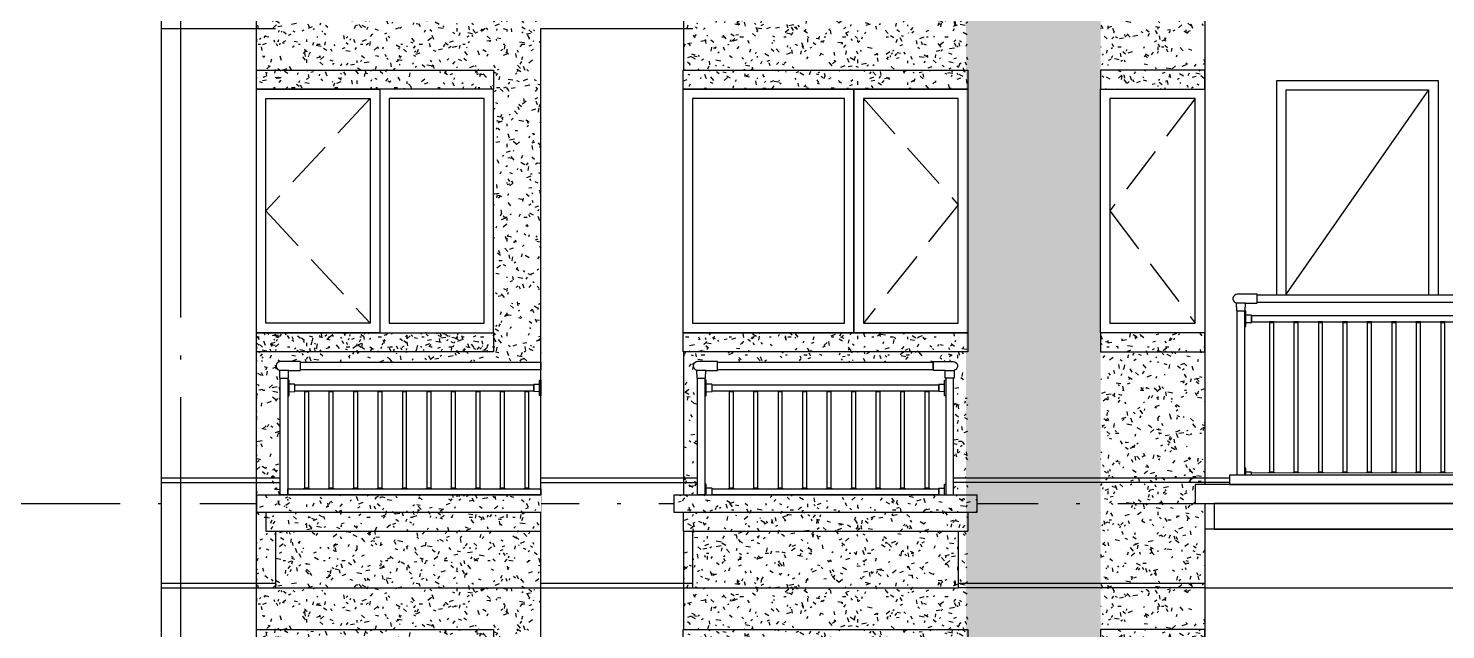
# Model space of a CAD drawing. Extents: x -12446 to 284554, y -295110 to 165007.
# Drawn here: x 801 to 8274, y -229519 to -226349 of the extents above; entities that cross this region are included whole.
import ezdxf

# ---------------------------------------------------------------- set-up
doc = ezdxf.new("R2010")
doc.units = 0
doc.header["$LTSCALE"] = 1000
doc.linetypes.add('AX-14-E$0$AX-85-M02$0$DASH', pattern=[0.35, 0.25, -0.1])
doc.linetypes.add('AX-14-E$0$DOTE', pattern=[2.42, 2, -0.2, 0.02, -0.2])
doc.layers.get('0').update_dxf_attribs({"linetype": 'CONTINUOUS'})
for name, color, linetype in [('A-Anno-Note', 241, 'CONTINUOUS'), ('AX-14-comp-tc$0$AX-T-LMCZ-Z$0$AX-13-E01-E03$0$A-Detl-Patt', 8, 'CONTINUOUS'), ('AX-14-comp-tc$0$灰褐色真石漆', 15, 'CONTINUOUS'), ('AX-14-E$0$A-Detl-Fine', 152, 'CONTINUOUS'), ('AX-14-E$0$A-Detl-Patt', 8, 'CONTINUOUS'), ('AX-14-E$0$A-Detl-Thin', 131, 'CONTINUOUS'), ('AX-14-E$0$A-elev-FIXT', 9, 'CONTINUOUS'), ('AX-14-E$0$A-elev-HRAL', 61, 'CONTINUOUS'), ('AX-14-E$0$栏杆型材', 82, 'CONTINUOUS'), ('AX-14-E$0$阳台栏杆扶手', 82, 'CONTINUOUS')]:
    doc.layers.add(name, color=color, linetype=linetype)
doc.layers.add('AX-14-E$0$A-Grid', color=222, linetype='AX-14-E$0$DOTE', plot=False)

# ---------------------------------------------------------------- blocks, each defined once
blk = doc.blocks.new('AX-14-E$0$4080转角立图')
at = {"layer": 'AX-14-E$0$A-elev-FIXT', "linetype": 'Continuous'}
blk.add_line((25.6, 42), (-24.3, 42), dxfattribs=at)
blk.add_lwpolyline([(-25.3, 43, -0.327139), (-24.2, 41.5), (-23.5, 0), (23.5, 0), (24.2, 40.5, -0.409111), (25.7, 42), (85.3, 42, 0.414214), (86.8, 43.5), (86.8, 86.5, 0.414214), (85.3, 88), (-18.8, 88, 0.865157)], format="xyb", close=True, dxfattribs=at)
blk = doc.blocks.new('AX-14-E$0$32固定座立面')
at = {"layer": 'AX-14-E$0$栏杆型材', "color": 6, "linetype": 'Continuous'}
blk.add_line((-7, -22.5), (-7, 22.5), dxfattribs=at)
blk.add_lwpolyline([(-7, -22.5, 0.41166), (-10, -19.5), (-36, -19.3, -0.41166), (-37, -18.3), (-37, 18.3, -0.41166), (-36, 19.3), (-10, 19.5, 0.41166), (-7, 22.5), (-7, 39, -0.41166), (-5, 41), (0, 41.1), (0, -41.1), (-5, -41, -0.41166), (-7, -39)], format="xyb", close=True, dxfattribs=at)
blk = doc.blocks.new('*U339')
at = {"layer": 'AX-14-E$0$A-elev-HRAL', "ltscale": 10}
for points in [[(-12.5, 398, 0.414214), (-13, 397.5), (-13, 395.5, 0.414214), (-12.5, 395), (12.5, 395, 0.414214), (13, 395.5), (13, 397.5, 0.414214), (12.5, 398)], [(-12.5, -398, -0.414214), (-13, -397.5), (-13, -395.5, -0.414214), (-12.5, -395), (12.5, -395, -0.414214), (13, -395.5), (13, -397.5, -0.414214), (12.5, -398)]]:
    blk.add_lwpolyline(points, format="xyb", close=True, dxfattribs=at)
blk.add_lwpolyline([(9.5, -395), (-9.5, -395), (-9.5, 395), (9.5, 395)], close=True, dxfattribs=at)
blk = doc.blocks.new('AX-14-E$0$BEIKAICHANGYANGTAI2')
at = {"layer": 'AX-14-E$0$A-Detl-Fine', "elevation": 0}
blk.add_lwpolyline([(67418.8, 136189.5), (67418.8, 137269.5), (68168.8, 137269.5), (68168.8, 136189.5)], dxfattribs=at)
at = {"layer": 'AX-14-E$0$A-Detl-Patt', "elevation": 0}
blk.add_lwpolyline([(68168.8, 137269.5), (67418.8, 136194.5), (67422.3, 136189.5)], dxfattribs=at)
at = {"layer": 'AX-14-E$0$A-Detl-Thin', "elevation": 0}
for points in [[(67368.8, 136189.5), (67368.8, 137319.5), (68218.8, 137319.5), (68218.8, 136189.5)], [(68388.9, 135189.5), (66938.9, 135189.5), (66938.9, 135089.5), (68388.9, 135089.5)], [(68388.9, 135239.5), (67118.8, 135239.5), (67118.8, 135189.5), (68388.9, 135189.5)], [(68388.9, 135089.5), (67038.9, 135089.5), (67038.9, 134954.5), (68388.9, 134954.5)], [(68388.9, 134954.5), (66988.9, 134954.5), (66988.9, 134644.5), (68388.9, 134644.5)]]:
    blk.add_lwpolyline(points, dxfattribs=at)
at = {"layer": 'AX-14-E$0$栏杆型材', "color": 6, "linetype": 'Continuous'}
blk.add_line((67205.9, 135239.5, 0), (67205.9, 135258, 0), dxfattribs=at)
at = {"layer": 'AX-14-E$0$栏杆型材', "elevation": 0}
for points in [[(67158.9, 135239.5), (67158.9, 136104.5), (67198.9, 136104.5), (67198.9, 135239.5)], [(68388.9, 136079.5), (67235.9, 136079.5), (67235.9, 136047.5), (68388.9, 136047.5)], [(67198.9, 135189.5), (67158.9, 135189.5)], [(67235.9, 135240.6), (67235.9, 135252.6), (68388.9, 135251.7)], [(67761.4, 135189.5), (67721.4, 135189.5)]]:
    blk.add_lwpolyline(points, dxfattribs=at)
at = {"layer": 'AX-14-E$0$栏杆型材', "color": 6, "linetype": 'Continuous', "elevation": 0}
blk.add_lwpolyline([(67235.9, 135239.5), (67235.9, 135253.7, 0.41166), (67235, 135254.7), (67208.9, 135255, -0.41166), (67205.9, 135258), (67205.9, 135274.5, 0.41166), (67204, 135276.5), (67198.9, 135276.6), (67198.9, 135239.5)], format="xyb", dxfattribs=at)
at = {"layer": 'AX-14-E$0$阳台栏杆扶手', "elevation": 0}
blk.add_lwpolyline([(68388.9, 136149.5), (67265.7, 136149.5), (67265.7, 136189.5), (68388.9, 136189.5)], dxfattribs=at)
at = {"color": 0, "linetype": 'ByBlock', "lineweight": -2}
for p in [(67341.2, 135649.5, 0), (67470.2, 135649.5, 0), (67599.2, 135649.5, 0), (67728.2, 135649.5, 0), (67857.2, 135649.5, 0), (67986.2, 135649.5, 0), (68115.2, 135649.5, 0), (68244.2, 135649.5, 0), (68373.2, 135649.5, 0)]:
    blk.add_blockref('*U339', p, dxfattribs=at)
at = {"layer": 'AX-14-E$0$A-elev-HRAL'}
blk.add_blockref('AX-14-E$0$4080转角立图', (67178.9, 136104.5, 0), dxfattribs=at)
at = {"layer": 'AX-14-E$0$A-elev-HRAL', "extrusion": (0, 0, -1), "zscale": -1}
blk.add_blockref('AX-14-E$0$32固定座立面', (-67198.9, 136063.5, 0), dxfattribs=at)
blk = doc.blocks.new('AX-14-E$0$A$C4D5E14F1')
at = {"layer": 'AX-14-E$0$A-Detl-Fine'}
for points in [[(100, 2900), (650, 2900), (650, 1715), (100, 1715)], [(1250, 2900), (750, 2900), (750, 1715), (1250, 1715)], [(3150, 2900), (2350, 2900), (2350, 1715), (3150, 1715)], [(3750, 2900), (3250, 2900), (3250, 1715), (3750, 1715)], [(5000, 2900), (4550, 2900), (4550, 1715), (5000, 1715)]]:
    blk.add_lwpolyline(points, close=True, dxfattribs=at)
at = {"layer": 'AX-14-E$0$A-Detl-Patt', "linetype": 'AX-14-E$0$AX-85-M02$0$DASH'}
for points in [[(650, 2900), (100, 2307.5), (650, 1715)], [(3250, 2900), (3750, 2340), (3250, 1715)], [(5000, 2900), (4550, 2307.5), (5000, 1715)]]:
    blk.add_lwpolyline(points, dxfattribs=at)
at = {"layer": 'AX-14-E$0$A-Detl-Thin'}
blk.add_line((-450, 765), (-450, 3715), dxfattribs=at)
for points in [[(1550, 320), (1550, 3270)], [(4500, 3050), (4500, 2950), (5050, 2950), (5050, 3050), (4500, 3050)], [(4500, 1665), (4500, 1565), (5050, 1565), (5050, 1665), (4500, 1665)], [(1550, 320), (1550, 810)], [(150, 620), (1550, 620)], [(2350, 620), (3800, 620)], [(3750, 620), (3750, 320)], [(150, 320), (1550, 320)], [(2350, 320), (3750, 320)]]:
    blk.add_lwpolyline(points, dxfattribs=at)
for points in [[(50, 3050), (1300, 3050), (1300, 2950), (50, 2950)], [(2300, 3050), (3800, 3050), (3800, 2950), (2300, 2950)], [(50, 2950), (700, 2950), (700, 1665), (50, 1665)], [(1300, 2950), (700, 2950), (700, 1665), (1300, 1665)], [(2300, 2950), (3800, 2950), (3800, 1665), (2300, 1665)], [(3200, 2950), (3200, 1665)], [(4500, 2950), (5050, 2950), (5050, 1665), (4500, 1665)], [(50, 1665), (1300, 1665), (1300, 1565), (50, 1565)], [(2300, 1665), (3800, 1665), (3800, 1565), (2300, 1565)]]:
    blk.add_lwpolyline(points, close=True, dxfattribs=at)
at = {"layer": 'AX-14-E$0$A-elev-HRAL', "ltscale": 10}
for points in [[(302, 1358, 0.414214), (301.5, 1357.5), (301.5, 1355.5, 0.414214), (302, 1355), (327, 1355, 0.414214), (327.5, 1355.5), (327.5, 1357.5, 0.414214), (327, 1358)], [(431, 1358, 0.414214), (430.5, 1357.5), (430.5, 1355.5, 0.414214), (431, 1355), (456, 1355, 0.414214), (456.5, 1355.5), (456.5, 1357.5, 0.414214), (456, 1358)], [(560, 1358, 0.414214), (559.5, 1357.5), (559.5, 1355.5, 0.414214), (560, 1355), (585, 1355, 0.414214), (585.5, 1355.5), (585.5, 1357.5, 0.414214), (585, 1358)], [(689, 1358, 0.414214), (688.5, 1357.5), (688.5, 1355.5, 0.414214), (689, 1355), (714, 1355, 0.414214), (714.5, 1355.5), (714.5, 1357.5, 0.414214), (714, 1358)], [(818, 1358, 0.414214), (817.5, 1357.5), (817.5, 1355.5, 0.414214), (818, 1355), (843, 1355, 0.414214), (843.5, 1355.5), (843.5, 1357.5, 0.414214), (843, 1358)], [(947, 1358, 0.414214), (946.5, 1357.5), (946.5, 1355.5, 0.414214), (947, 1355), (972, 1355, 0.414214), (972.5, 1355.5), (972.5, 1357.5, 0.414214), (972, 1358)], [(1076, 1358, 0.414214), (1075.5, 1357.5), (1075.5, 1355.5, 0.414214), (1076, 1355), (1101, 1355, 0.414214), (1101.5, 1355.5), (1101.5, 1357.5, 0.414214), (1101, 1358)], [(1205, 1358, 0.414214), (1204.5, 1357.5), (1204.5, 1355.5, 0.414214), (1205, 1355), (1230, 1355, 0.414214), (1230.5, 1355.5), (1230.5, 1357.5, 0.414214), (1230, 1358)], [(1334, 1358, 0.414214), (1333.5, 1357.5), (1333.5, 1355.5, 0.414214), (1334, 1355), (1359, 1355, 0.414214), (1359.5, 1355.5), (1359.5, 1357.5, 0.414214), (1359, 1358)], [(1463, 1358, 0.414214), (1462.5, 1357.5), (1462.5, 1355.5, 0.414214), (1463, 1355), (1488, 1355, 0.414214), (1488.5, 1355.5), (1488.5, 1357.5, 0.414214), (1488, 1358)], [(2541, 1358, 0.414214), (2540.5, 1357.5), (2540.5, 1355.5, 0.414214), (2541, 1355), (2566, 1355, 0.414214), (2566.5, 1355.5), (2566.5, 1357.5, 0.414214), (2566, 1358)], [(2670, 1358, 0.414214), (2669.5, 1357.5), (2669.5, 1355.5, 0.414214), (2670, 1355), (2695, 1355, 0.414214), (2695.5, 1355.5), (2695.5, 1357.5, 0.414214), (2695, 1358)], [(2799, 1358, 0.414214), (2798.5, 1357.5), (2798.5, 1355.5, 0.414214), (2799, 1355), (2824, 1355, 0.414214), (2824.5, 1355.5), (2824.5, 1357.5, 0.414214), (2824, 1358)], [(2928, 1358, 0.414214), (2927.5, 1357.5), (2927.5, 1355.5, 0.414214), (2928, 1355), (2953, 1355, 0.414214), (2953.5, 1355.5), (2953.5, 1357.5, 0.414214), (2953, 1358)], [(3057, 1358, 0.414214), (3056.5, 1357.5), (3056.5, 1355.5, 0.414214), (3057, 1355), (3082, 1355, 0.414214), (3082.5, 1355.5), (3082.5, 1357.5, 0.414214), (3082, 1358)], [(3186, 1358, 0.414214), (3185.5, 1357.5), (3185.5, 1355.5, 0.414214), (3186, 1355), (3211, 1355, 0.414214), (3211.5, 1355.5), (3211.5, 1357.5, 0.414214), (3211, 1358)], [(3315, 1358, 0.414214), (3314.5, 1357.5), (3314.5, 1355.5, 0.414214), (3315, 1355), (3340, 1355, 0.414214), (3340.5, 1355.5), (3340.5, 1357.5, 0.414214), (3340, 1358)], [(3444, 1358, 0.414214), (3443.5, 1357.5), (3443.5, 1355.5, 0.414214), (3444, 1355), (3469, 1355, 0.414214), (3469.5, 1355.5), (3469.5, 1357.5, 0.414214), (3469, 1358)], [(3573, 1358, 0.414214), (3572.5, 1357.5), (3572.5, 1355.5, 0.414214), (3573, 1355), (3598, 1355, 0.414214), (3598.5, 1355.5), (3598.5, 1357.5, 0.414214), (3598, 1358)]]:
    blk.add_lwpolyline(points, format="xyb", close=True, dxfattribs=at)
at = {"layer": 'AX-14-E$0$栏杆型材'}
for points in [[(252, 1390), (1513, 1390), (1513, 1358), (252, 1358)], [(2452, 1390), (3648, 1390), (3648, 1358), (2452, 1358)]]:
    blk.add_lwpolyline(points, close=True, dxfattribs=at)
at = {"layer": 'AX-14-E$0$阳台栏杆扶手'}
for points in [[(1550, 1470), (281.8, 1470), (281.8, 1510), (1550, 1510)], [(3618.3, 1470), (2481.8, 1470), (2481.8, 1510), (3618.3, 1510)]]:
    blk.add_lwpolyline(points, close=True, dxfattribs=at)
blk.add_blockref('AX-14-E$0$BEIKAICHANGYANGTAI2', (-61938.8, -134324.5, 0))
at = {"layer": 'AX-14-E$0$A-elev-HRAL'}
for name, p in [('AX-14-E$0$4080转角立图', (195, 1425)), ('AX-14-E$0$4080转角立图', (2395, 1425)), ('AX-14-E$0$32固定座立面', (1550, 1374)), ('AX-14-E$0$32固定座立面', (3685, 1374)), ('AX-14-E$0$32固定座立面', (3685, 826))]:
    blk.add_blockref(name, p, dxfattribs=at)
at = {"layer": 'AX-14-E$0$A-elev-HRAL', "xscale": -1}
for name, p in [('AX-14-E$0$4080转角立图', (3705, 1425)), ('AX-14-E$0$32固定座立面', (215, 1374)), ('AX-14-E$0$32固定座立面', (2415, 1374)), ('AX-14-E$0$32固定座立面', (2415, 826))]:
    blk.add_blockref(name, p, dxfattribs=at)
for points in [[(50, 810), (1550, 810), (1550, 720), (50, 720)], [(2250, 810), (3850, 810), (3850, 720), (2250, 720)]]:
    blk.add_wipeout(points).dxf.layer = 'AX-14-E$0$A-Detl-Thin'
at = {"layer": 'AX-14-E$0$A-Detl-Thin'}
for points in [[(50, 810), (1550, 810)], [(50, 810), (50, 720), (100, 720), (100, 620), (150, 620), (150, 320)], [(2250, 810), (2250, 720), (2300, 720), (2300, 620), (2350, 620), (2350, 320)], [(2250, 810), (3850, 810)], [(3850, 720), (3850, 810)], [(100, 720), (1550, 720)], [(2300, 720), (3850, 720)], [(3800, 720), (3800, 620)]]:
    blk.add_lwpolyline(points, dxfattribs=at)
at = {"layer": 'AX-14-E$0$A-elev-HRAL', "ltscale": 10}
for points in [[(324, 845), (305, 845), (305, 1355), (324, 1355)], [(453, 845), (434, 845), (434, 1355), (453, 1355)], [(582, 845), (563, 845), (563, 1355), (582, 1355)], [(711, 845), (692, 845), (692, 1355), (711, 1355)], [(840, 845), (821, 845), (821, 1355), (840, 1355)], [(969, 845), (950, 845), (950, 1355), (969, 1355)], [(1098, 845), (1079, 845), (1079, 1355), (1098, 1355)], [(1227, 845), (1208, 845), (1208, 1355), (1227, 1355)], [(1356, 845), (1337, 845), (1337, 1355), (1356, 1355)], [(1485, 845), (1466, 845), (1466, 1355), (1485, 1355)], [(2563, 845), (2544, 845), (2544, 1355), (2563, 1355)], [(2692, 845), (2673, 845), (2673, 1355), (2692, 1355)], [(2821, 845), (2802, 845), (2802, 1355), (2821, 1355)], [(2950, 845), (2931, 845), (2931, 1355), (2950, 1355)], [(3079, 845), (3060, 845), (3060, 1355), (3079, 1355)], [(3208, 845), (3189, 845), (3189, 1355), (3208, 1355)], [(3337, 845), (3318, 845), (3318, 1355), (3337, 1355)], [(3466, 845), (3447, 845), (3447, 1355), (3466, 1355)], [(3595, 845), (3576, 845), (3576, 1355), (3595, 1355)]]:
    blk.add_lwpolyline(points, close=True, dxfattribs=at)
for points in [[(302, 842, -0.414214), (301.5, 842.5), (301.5, 844.5, -0.414214), (302, 845), (327, 845, -0.414214), (327.5, 844.5), (327.5, 842.5, -0.414214), (327, 842)], [(431, 842, -0.414214), (430.5, 842.5), (430.5, 844.5, -0.414214), (431, 845), (456, 845, -0.414214), (456.5, 844.5), (456.5, 842.5, -0.414214), (456, 842)], [(560, 842, -0.414214), (559.5, 842.5), (559.5, 844.5, -0.414214), (560, 845), (585, 845, -0.414214), (585.5, 844.5), (585.5, 842.5, -0.414214), (585, 842)], [(689, 842, -0.414214), (688.5, 842.5), (688.5, 844.5, -0.414214), (689, 845), (714, 845, -0.414214), (714.5, 844.5), (714.5, 842.5, -0.414214), (714, 842)], [(818, 842, -0.414214), (817.5, 842.5), (817.5, 844.5, -0.414214), (818, 845), (843, 845, -0.414214), (843.5, 844.5), (843.5, 842.5, -0.414214), (843, 842)], [(947, 842, -0.414214), (946.5, 842.5), (946.5, 844.5, -0.414214), (947, 845), (972, 845, -0.414214), (972.5, 844.5), (972.5, 842.5, -0.414214), (972, 842)], [(1076, 842, -0.414214), (1075.5, 842.5), (1075.5, 844.5, -0.414214), (1076, 845), (1101, 845, -0.414214), (1101.5, 844.5), (1101.5, 842.5, -0.414214), (1101, 842)], [(1205, 842, -0.414214), (1204.5, 842.5), (1204.5, 844.5, -0.414214), (1205, 845), (1230, 845, -0.414214), (1230.5, 844.5), (1230.5, 842.5, -0.414214), (1230, 842)], [(1334, 842, -0.414214), (1333.5, 842.5), (1333.5, 844.5, -0.414214), (1334, 845), (1359, 845, -0.414214), (1359.5, 844.5), (1359.5, 842.5, -0.414214), (1359, 842)], [(1463, 842, -0.414214), (1462.5, 842.5), (1462.5, 844.5, -0.414214), (1463, 845), (1488, 845, -0.414214), (1488.5, 844.5), (1488.5, 842.5, -0.414214), (1488, 842)], [(2541, 842, -0.414214), (2540.5, 842.5), (2540.5, 844.5, -0.414214), (2541, 845), (2566, 845, -0.414214), (2566.5, 844.5), (2566.5, 842.5, -0.414214), (2566, 842)], [(2670, 842, -0.414214), (2669.5, 842.5), (2669.5, 844.5, -0.414214), (2670, 845), (2695, 845, -0.414214), (2695.5, 844.5), (2695.5, 842.5, -0.414214), (2695, 842)], [(2799, 842, -0.414214), (2798.5, 842.5), (2798.5, 844.5, -0.414214), (2799, 845), (2824, 845, -0.414214), (2824.5, 844.5), (2824.5, 842.5, -0.414214), (2824, 842)], [(2928, 842, -0.414214), (2927.5, 842.5), (2927.5, 844.5, -0.414214), (2928, 845), (2953, 845, -0.414214), (2953.5, 844.5), (2953.5, 842.5, -0.414214), (2953, 842)], [(3057, 842, -0.414214), (3056.5, 842.5), (3056.5, 844.5, -0.414214), (3057, 845), (3082, 845, -0.414214), (3082.5, 844.5), (3082.5, 842.5, -0.414214), (3082, 842)], [(3186, 842, -0.414214), (3185.5, 842.5), (3185.5, 844.5, -0.414214), (3186, 845), (3211, 845, -0.414214), (3211.5, 844.5), (3211.5, 842.5, -0.414214), (3211, 842)], [(3315, 842, -0.414214), (3314.5, 842.5), (3314.5, 844.5, -0.414214), (3315, 845), (3340, 845, -0.414214), (3340.5, 844.5), (3340.5, 842.5, -0.414214), (3340, 842)], [(3444, 842, -0.414214), (3443.5, 842.5), (3443.5, 844.5, -0.414214), (3444, 845), (3469, 845, -0.414214), (3469.5, 844.5), (3469.5, 842.5, -0.414214), (3469, 842)], [(3573, 842, -0.414214), (3572.5, 842.5), (3572.5, 844.5, -0.414214), (3573, 845), (3598, 845, -0.414214), (3598.5, 844.5), (3598.5, 842.5, -0.414214), (3598, 842)]]:
    blk.add_lwpolyline(points, format="xyb", close=True, dxfattribs=at)
at = {"layer": 'AX-14-E$0$栏杆型材'}
for points in [[(175, 1425), (215, 1425), (215, 810), (175, 810)], [(2375, 1425), (2415, 1425), (2415, 810), (2375, 810)], [(3725, 1425), (3685, 1425), (3685, 810), (3725, 810)], [(215, 842), (1550, 842), (1550, 810), (215, 810)], [(2452, 842), (3648, 842), (3648, 810), (2452, 810)]]:
    blk.add_lwpolyline(points, close=True, dxfattribs=at)
blk = doc.blocks.new('AX-14-E$0$wyhrehaw3yrjret')
at = {"layer": 'AX-14-E$0$A-Detl-Patt'}
for p, q in [((61836.2, 182504.7), (62436.2, 182504.7)), ((63836.2, 182504.7), (64636.2, 182504.7)), ((61836.2, 180134.7), (62461.2, 180134.7)), ((61836.2, 180109.7), (62461.2, 180109.7)), ((63836.2, 180134.7), (64661.2, 180134.7)), ((63836.2, 180109.7), (64661.2, 180109.7)), ((61836.2, 179579.7), (62436.2, 179579.7)), ((63836.2, 179579.7), (64636.2, 179579.7)), ((61836.2, 179554.7), (62436.2, 179554.7)), ((63836.2, 179554.7), (64636.2, 179554.7))]:
    blk.add_line(p, q, dxfattribs=at)
for points in [[(66011.2, 180134.7), (67466.1, 180134.7)], [(67466.1, 180109.7), (66011.2, 180109.7)], [(66036.2, 179579.7), (67336.3, 179579.7)], [(67336.3, 179554.7), (66036.2, 179554.7)]]:
    blk.add_lwpolyline(points, dxfattribs=at)
blk = doc.blocks.new('AX-14-comp-tc')
at = {"layer": 'AX-14-comp-tc$0$灰褐色真石漆'}
h = blk.add_hatch(dxfattribs=at)
h.set_pattern_fill('离散材料', color=256, scale=50)
h.set_pattern_definition([(0, (63.16, -6278.47), (132, 228), [12, -201, 9, -87, 18, -213]), (10, (6.16, -6155.47), (80.67614, 285.34428), [21, -51, 27, -159, 15, -198]), (20, (-23.84, -6251.47), (133.47095, 220.97625), [24, -165, 21, -123, 15, -96]), (30, (63.16, -6269.47), (-21.96926, 254.05187), [15, -99, 12, -147, 9, -195]), (40, (-20.84, -6203.47), (33.83592, 216.370355), [12, -132, 9, -84, 24, -153]), (50, (24.16, -6311.47), (-80.24786, 235.7335), [6, -111, 15, -183, 18, -93]), (60, (33.16, -6290.47), (-99.47303, 223.70766), [15, -123, 6, -144, 12, -111]), (70, (0.16, -6326.47), (-109.89227, 215.58685), [9, -57, 18, -96, 12, -132]), (80, (15.16, -6149.47), (-208.56534, 164.71945), [21, -132, 9, -156, 18, -147]), (90, (33.16, -6278.47), (-264, 111), [18, -93, 12, -183, 6, -186]), (100, (-14.84, -6185.47), (-247.97146, 145.1453), [21, -117, 18, -96, 21, -219]), (110, (-35.84, -6356.47), (-240.44034, 81.69114), [24, -78, 12, -159, 18, -174]), (120, (-116.84, -6320.47), (-286.64994, 28.49227), [15, -201, 18, -93, 21, -123]), (130, (-50.84, -6386.47), (-279.10777, 71.26608), [9, -66, 12, -129, 24, -168]), (140, (-140.84, -6146.47), (-220.59685, -34.20569), [18, -108, 21, -93, 12, -126]), (150, (108.16, -6404.47), (-204.82497, -120.76726), [12, -84, 24, -186, 21, -171]), (160, (-89.84, -6236.47), (-237.90107, -162.4287), [18, -126, 15, -114, 12, -183]), (170, (-71.84, -6308.47), (-215.64405, -169.12317), [27, -99, 18, -135, 24, -132])])
h.paths.add_polyline_path([(6302.4, -221291.9), (6851.1, -221291.9), (6851.1, -219626.9), (6302.4, -219626.9)])
h.paths.add_polyline_path([(5591.6, -255491.9), (6302.4, -255491.9), (6302.4, -218341.9), (5591.6, -218341.9)], flags=16)
h = blk.add_hatch(dxfattribs=at)
h.set_pattern_fill('离散材料', color=256, scale=50)
h.set_pattern_definition([(0, (-60267.77, -394482.6), (132, 228), [12, -201, 9, -87, 18, -213]), (10, (-60324.77, -394359.6), (80.67614, 285.3443), [21, -51, 27, -159, 15, -198]), (20, (-60354.77, -394455.6), (133.47095, 220.97625), [24, -165, 21, -123, 15, -96]), (30, (-60267.77, -394473.6), (-21.96926, 254.05187), [15, -99, 12, -147, 9, -195]), (40, (-60351.77, -394407.6), (33.83592, 216.37036), [12, -132, 9, -84, 24, -153]), (50, (-60306.77, -394515.6), (-80.24786, 235.7335), [6, -111, 15, -183, 18, -93]), (60, (-60297.77, -394494.6), (-99.47303, 223.70766), [15, -123, 6, -144, 12, -111]), (70, (-60330.77, -394530.6), (-109.89227, 215.58685), [9, -57, 18, -96, 12, -132]), (80, (-60315.77, -394353.6), (-208.56534, 164.71945), [21, -132, 9, -156, 18, -147]), (90, (-60297.77, -394482.6), (-264, 111), [18, -93, 12, -183, 6, -186]), (100, (-60345.77, -394389.6), (-247.97146, 145.1453), [21, -117, 18, -96, 21, -219]), (110, (-60366.77, -394560.6), (-240.44034, 81.69114), [24, -78, 12, -159, 18, -174]), (120, (-60447.77, -394524.6), (-286.64994, 28.49227), [15, -201, 18, -93, 21, -123]), (130, (-60381.77, -394590.6), (-279.10777, 71.26608), [9, -66, 12, -129, 24, -168]), (140, (-60471.77, -394350.6), (-220.59685, -34.20569), [18, -108, 21, -93, 12, -126]), (150, (-60222.77, -394608.6), (-204.82497, -120.76726), [12, -84, 24, -186, 21, -171]), (160, (-60420.77, -394440.6), (-237.90107, -162.4287), [18, -126, 15, -114, 12, -183]), (170, (-60402.77, -394512.6), (-215.64405, -169.12317), [27, -99, 18, -135, 24, -132])])
h.paths.add_polyline_path([(6302.4, -231426.9), (6852.4, -231426.9), (6852.4, -231876.9), (6852.4, -231976.9), (6852.4, -232226.9), (6801.3, -232226.9), (6801.3, -232326.9), (6852.4, -232326.9), (6852.4, -232796.9), (6802.4, -232796.9), (6802.4, -232926.9), (6852.4, -232926.9), (6852.4, -233091.9), (6302.4, -233091.9)])
h = blk.add_hatch(dxfattribs=at)
h.set_pattern_fill('离散材料', color=256, scale=50)
h.set_pattern_definition([(0, (-60267.77, -397432.6), (132, 228), [12, -201, 9, -87, 18, -213]), (10, (-60324.77, -397309.6), (80.67614, 285.3443), [21, -51, 27, -159, 15, -198]), (20, (-60354.77, -397405.6), (133.47095, 220.97625), [24, -165, 21, -123, 15, -96]), (30, (-60267.77, -397423.6), (-21.96926, 254.05187), [15, -99, 12, -147, 9, -195]), (40, (-60351.77, -397357.6), (33.83592, 216.37036), [12, -132, 9, -84, 24, -153]), (50, (-60306.77, -397465.6), (-80.24786, 235.7335), [6, -111, 15, -183, 18, -93]), (60, (-60297.77, -397444.6), (-99.47303, 223.70766), [15, -123, 6, -144, 12, -111]), (70, (-60330.77, -397480.6), (-109.89227, 215.58685), [9, -57, 18, -96, 12, -132]), (80, (-60315.77, -397303.6), (-208.56534, 164.71945), [21, -132, 9, -156, 18, -147]), (90, (-60297.77, -397432.6), (-264, 111), [18, -93, 12, -183, 6, -186]), (100, (-60345.77, -397339.6), (-247.97146, 145.1453), [21, -117, 18, -96, 21, -219]), (110, (-60366.77, -397510.6), (-240.44034, 81.69114), [24, -78, 12, -159, 18, -174]), (120, (-60447.77, -397474.6), (-286.64994, 28.49227), [15, -201, 18, -93, 21, -123]), (130, (-60381.77, -397540.6), (-279.10777, 71.26608), [9, -66, 12, -129, 24, -168]), (140, (-60471.77, -397300.6), (-220.59685, -34.20569), [18, -108, 21, -93, 12, -126]), (150, (-60222.77, -397558.6), (-204.82497, -120.76726), [12, -84, 24, -186, 21, -171]), (160, (-60420.77, -397390.6), (-237.90107, -162.4287), [18, -126, 15, -114, 12, -183]), (170, (-60402.77, -397462.6), (-215.64405, -169.12317), [27, -99, 18, -135, 24, -132])])
h.paths.add_polyline_path([(1852.4, -235231.9), (1977.4, -235231.9), (1977.4, -234616.9), (1973.9, -234616.9), (1972.9, -234574.5), (1957.1, -234567.3), (1954.1, -234553.2), (1955.8, -234542.7), (1963.5, -234532.2), (1978.6, -234528.9), (2083.7, -234529.3), (2084.1, -234531.9), (3315.4, -234531.9), (3344.5, -234531.5), (3345.4, -234512.8), (3347.4, -234510.8), (3352.4, -234510.8), (3352.4, -232281.9), (1852.4, -232281.9), (1852.4, -233091.9), (3102.4, -233091.9), (3102.4, -234376.9), (1852.4, -234376.9)])
h = blk.add_hatch(dxfattribs=at)
h.set_pattern_fill('离散材料', color=256, scale=50)
h.set_pattern_definition([(0, (-60267.77, -453482.6), (132, 228), [12, -201, 9, -87, 18, -213]), (10, (-60324.77, -453359.6), (80.67614, 285.3443), [21, -51, 27, -159, 15, -198]), (20, (-60354.77, -453455.6), (133.47095, 220.97625), [24, -165, 21, -123, 15, -96]), (30, (-60267.77, -453473.6), (-21.96926, 254.05187), [15, -99, 12, -147, 9, -195]), (40, (-60351.77, -453407.6), (33.83592, 216.370355), [12, -132, 9, -84, 24, -153]), (50, (-60306.77, -453515.6), (-80.24786, 235.7335), [6, -111, 15, -183, 18, -93]), (60, (-60297.77, -453494.6), (-99.47303, 223.70766), [15, -123, 6, -144, 12, -111]), (70, (-60330.77, -453530.6), (-109.89227, 215.58685), [9, -57, 18, -96, 12, -132]), (80, (-60315.77, -453353.6), (-208.56534, 164.71945), [21, -132, 9, -156, 18, -147]), (90, (-60297.77, -453482.6), (-264, 111), [18, -93, 12, -183, 6, -186]), (100, (-60345.77, -453389.6), (-247.97146, 145.1453), [21, -117, 18, -96, 21, -219]), (110, (-60366.77, -453560.6), (-240.44034, 81.69114), [24, -78, 12, -159, 18, -174]), (120, (-60447.77, -453524.6), (-286.64994, 28.49227), [15, -201, 18, -93, 21, -123]), (130, (-60381.77, -453590.6), (-279.10777, 71.26608), [9, -66, 12, -129, 24, -168]), (140, (-60471.77, -453350.6), (-220.59685, -34.20569), [18, -108, 21, -93, 12, -126]), (150, (-60222.77, -453608.6), (-204.82497, -120.76726), [12, -84, 24, -186, 21, -171]), (160, (-60420.77, -453440.6), (-237.90107, -162.4287), [18, -126, 15, -114, 12, -183]), (170, (-60402.77, -453512.6), (-215.64405, -169.12317), [27, -99, 18, -135, 24, -132])])
h.paths.add_polyline_path([(4052.4, -232281.9), (4052.4, -232371.9), (4102.4, -232371.9), (4102.4, -232991.9), (4152.4, -232991.9), (5552.4, -232991.9), (5602.4, -232991.9), (5602.4, -232371.9), (5652.4, -232371.9), (5652.4, -232281.9)])
h = blk.add_hatch(dxfattribs=at)
h.set_pattern_fill('离散材料', color=256, scale=50)
h.set_pattern_definition([(0, (-60267.77, -444632.6), (132, 228), [12, -201, 9, -87, 18, -213]), (10, (-60324.77, -444509.6), (80.67614, 285.3443), [21, -51, 27, -159, 15, -198]), (20, (-60354.77, -444605.6), (133.47095, 220.97625), [24, -165, 21, -123, 15, -96]), (30, (-60267.77, -444623.6), (-21.96926, 254.05187), [15, -99, 12, -147, 9, -195]), (40, (-60351.77, -444557.6), (33.83592, 216.37036), [12, -132, 9, -84, 24, -153]), (50, (-60306.77, -444665.6), (-80.24786, 235.7335), [6, -111, 15, -183, 18, -93]), (60, (-60297.77, -444644.6), (-99.47303, 223.70766), [15, -123, 6, -144, 12, -111]), (70, (-60330.77, -444680.6), (-109.89227, 215.58685), [9, -57, 18, -96, 12, -132]), (80, (-60315.77, -444503.6), (-208.56534, 164.71945), [21, -132, 9, -156, 18, -147]), (90, (-60297.77, -444632.6), (-264, 111), [18, -93, 12, -183, 6, -186]), (100, (-60345.77, -444539.6), (-247.97146, 145.1453), [21, -117, 18, -96, 21, -219]), (110, (-60366.77, -444710.6), (-240.44034, 81.69114), [24, -78, 12, -159, 18, -174]), (120, (-60447.77, -444674.6), (-286.64994, 28.49227), [15, -201, 18, -93, 21, -123]), (130, (-60381.77, -444740.6), (-279.10777, 71.26608), [9, -66, 12, -129, 24, -168]), (140, (-60471.77, -444500.6), (-220.59685, -34.20569), [18, -108, 21, -93, 12, -126]), (150, (-60222.77, -444758.6), (-204.82497, -120.76726), [12, -84, 24, -186, 21, -171]), (160, (-60420.77, -444590.6), (-237.90107, -162.4287), [18, -126, 15, -114, 12, -183]), (170, (-60402.77, -444662.6), (-215.64405, -169.12317), [27, -99, 18, -135, 24, -132])])
h.paths.add_polyline_path([(4102.4, -232991.9), (5602.4, -232991.9), (5602.4, -233091.9), (4102.4, -233091.9)])
h = blk.add_hatch(dxfattribs=at)
h.set_pattern_fill('离散材料', color=256, scale=50)
h.set_pattern_definition([(0, (-60267.77, -456432.6), (132, 228), [12, -201, 9, -87, 18, -213]), (10, (-60324.77, -456309.6), (80.67614, 285.3443), [21, -51, 27, -159, 15, -198]), (20, (-60354.77, -456405.6), (133.47095, 220.97625), [24, -165, 21, -123, 15, -96]), (30, (-60267.77, -456423.6), (-21.96926, 254.05187), [15, -99, 12, -147, 9, -195]), (40, (-60351.77, -456357.6), (33.83592, 216.370355), [12, -132, 9, -84, 24, -153]), (50, (-60306.77, -456465.6), (-80.24786, 235.7335), [6, -111, 15, -183, 18, -93]), (60, (-60297.77, -456444.6), (-99.47303, 223.70766), [15, -123, 6, -144, 12, -111]), (70, (-60330.77, -456480.6), (-109.89227, 215.58685), [9, -57, 18, -96, 12, -132]), (80, (-60315.77, -456303.6), (-208.56534, 164.71945), [21, -132, 9, -156, 18, -147]), (90, (-60297.77, -456432.6), (-264, 111), [18, -93, 12, -183, 6, -186]), (100, (-60345.77, -456339.6), (-247.97146, 145.1453), [21, -117, 18, -96, 21, -219]), (110, (-60366.77, -456510.6), (-240.44034, 81.69114), [24, -78, 12, -159, 18, -174]), (120, (-60447.77, -456474.6), (-286.64994, 28.49227), [15, -201, 18, -93, 21, -123]), (130, (-60381.77, -456540.6), (-279.10777, 71.26608), [9, -66, 12, -129, 24, -168]), (140, (-60471.77, -456300.6), (-220.59685, -34.20569), [18, -108, 21, -93, 12, -126]), (150, (-60222.77, -456558.6), (-204.82497, -120.76726), [12, -84, 24, -186, 21, -171]), (160, (-60420.77, -456390.6), (-237.90107, -162.4287), [18, -126, 15, -114, 12, -183]), (170, (-60402.77, -456462.6), (-215.64405, -169.12317), [27, -99, 18, -135, 24, -132])])
h.paths.add_polyline_path([(1852.4, -234376.9), (3152.4, -234376.9), (3152.4, -234476.9), (1852.4, -234476.9)])
h.paths.add_polyline_path([(4102.4, -234376.9), (5602.4, -234376.9), (5602.4, -234476.9), (4102.4, -234476.9)])
h = blk.add_hatch(dxfattribs=at)
h.set_pattern_fill('离散材料', color=256, scale=50)
h.set_pattern_definition([(0, (-60267.77, -397432.6), (132, 228), [12, -201, 9, -87, 18, -213]), (10, (-60324.77, -397309.6), (80.67614, 285.3443), [21, -51, 27, -159, 15, -198]), (20, (-60354.77, -397405.6), (133.47095, 220.97625), [24, -165, 21, -123, 15, -96]), (30, (-60267.77, -397423.6), (-21.96926, 254.05187), [15, -99, 12, -147, 9, -195]), (40, (-60351.77, -397357.6), (33.83592, 216.37036), [12, -132, 9, -84, 24, -153]), (50, (-60306.77, -397465.6), (-80.24786, 235.7335), [6, -111, 15, -183, 18, -93]), (60, (-60297.77, -397444.6), (-99.47303, 223.70766), [15, -123, 6, -144, 12, -111]), (70, (-60330.77, -397480.6), (-109.89227, 215.58685), [9, -57, 18, -96, 12, -132]), (80, (-60315.77, -397303.6), (-208.56534, 164.71945), [21, -132, 9, -156, 18, -147]), (90, (-60297.77, -397432.6), (-264, 111), [18, -93, 12, -183, 6, -186]), (100, (-60345.77, -397339.6), (-247.97146, 145.1453), [21, -117, 18, -96, 21, -219]), (110, (-60366.77, -397510.6), (-240.44034, 81.69114), [24, -78, 12, -159, 18, -174]), (120, (-60447.77, -397474.6), (-286.64994, 28.49227), [15, -201, 18, -93, 21, -123]), (130, (-60381.77, -397540.6), (-279.10777, 71.26608), [9, -66, 12, -129, 24, -168]), (140, (-60471.77, -397300.6), (-220.59685, -34.20569), [18, -108, 21, -93, 12, -126]), (150, (-60222.77, -397558.6), (-204.82497, -120.76726), [12, -84, 24, -186, 21, -171]), (160, (-60420.77, -397390.6), (-237.90107, -162.4287), [18, -126, 15, -114, 12, -183]), (170, (-60402.77, -397462.6), (-215.64405, -169.12317), [27, -99, 18, -135, 24, -132])])
h.paths.add_polyline_path([(6302.4, -234376.9), (6852.4, -234376.9), (6852.4, -234826.9), (6852.4, -234926.9), (6852.4, -235176.9), (6801.3, -235176.9), (6801.3, -235276.9), (6852.4, -235276.9), (6852.4, -235746.9), (6802.4, -235746.9), (6802.4, -235876.9), (6852.4, -235876.9), (6852.4, -236041.9), (6302.4, -236041.9)])
h = blk.add_hatch(dxfattribs=at)
h.set_pattern_fill('离散材料', color=256, scale=50)
h.set_pattern_definition([(0, (-60267.77, -388582.6), (132, 228), [12, -201, 9, -87, 18, -213]), (10, (-60324.77, -388459.6), (80.67614, 285.3443), [21, -51, 27, -159, 15, -198]), (20, (-60354.77, -388555.6), (133.47095, 220.97625), [24, -165, 21, -123, 15, -96]), (30, (-60267.77, -388573.6), (-21.96926, 254.05187), [15, -99, 12, -147, 9, -195]), (40, (-60351.77, -388507.6), (33.83592, 216.37036), [12, -132, 9, -84, 24, -153]), (50, (-60306.77, -388615.6), (-80.24786, 235.7335), [6, -111, 15, -183, 18, -93]), (60, (-60297.77, -388594.6), (-99.47303, 223.70766), [15, -123, 6, -144, 12, -111]), (70, (-60330.77, -388630.6), (-109.89227, 215.58685), [9, -57, 18, -96, 12, -132]), (80, (-60315.77, -388453.6), (-208.56534, 164.71945), [21, -132, 9, -156, 18, -147]), (90, (-60297.77, -388582.6), (-264, 111), [18, -93, 12, -183, 6, -186]), (100, (-60345.77, -388489.6), (-247.97146, 145.1453), [21, -117, 18, -96, 21, -219]), (110, (-60366.77, -388660.6), (-240.44034, 81.69114), [24, -78, 12, -159, 18, -174]), (120, (-60447.77, -388624.6), (-286.64994, 28.49227), [15, -201, 18, -93, 21, -123]), (130, (-60381.77, -388690.6), (-279.10777, 71.26608), [9, -66, 12, -129, 24, -168]), (140, (-60471.77, -388450.6), (-220.59685, -34.20569), [18, -108, 21, -93, 12, -126]), (150, (-60222.77, -388708.6), (-204.82497, -120.76726), [12, -84, 24, -186, 21, -171]), (160, (-60420.77, -388540.6), (-237.90107, -162.4287), [18, -126, 15, -114, 12, -183]), (170, (-60402.77, -388612.6), (-215.64405, -169.12317), [27, -99, 18, -135, 24, -132])])
h.paths.add_polyline_path([(4177.4, -235231.9), (4177.4, -234616.9), (4173.9, -234616.9), (4173.2, -234575.3), (4155.6, -234551.9), (4174.1, -234529.5), (4282.6, -234528.9), (4283.7, -234529.3), (4284.1, -234530.4), (4284.1, -234531.9), (5420.6, -234531.9), (5420.6, -234530.4), (5421.1, -234529.3), (5422.1, -234528.9), (5526.1, -234528.9), (5536.9, -234530.6), (5541.6, -234533.9), (5545.5, -234538.1), (5548.5, -234544), (5549.1, -234551.9), (5548.4, -234559.1), (5545, -234565.7), (5539.7, -234570.8), (5531.9, -234574.5), (5531.6, -234575.3), (5530.9, -234616.9), (5527.4, -234616.9), (5527.4, -235231.9), (5602.4, -235231.9), (5602.4, -234476.9), (4102.4, -234476.9), (4102.4, -235231.9)])
h = blk.add_hatch(dxfattribs=at)
h.set_pattern_fill('离散材料', color=256, scale=50)
h.set_pattern_definition([(0, (-60267.77, -400382.6), (132, 228), [12, -201, 9, -87, 18, -213]), (10, (-60324.77, -400259.6), (80.67614, 285.3443), [21, -51, 27, -159, 15, -198]), (20, (-60354.77, -400355.6), (133.47095, 220.97625), [24, -165, 21, -123, 15, -96]), (30, (-60267.77, -400373.6), (-21.96926, 254.05187), [15, -99, 12, -147, 9, -195]), (40, (-60351.77, -400307.6), (33.83592, 216.37036), [12, -132, 9, -84, 24, -153]), (50, (-60306.77, -400415.6), (-80.24786, 235.7335), [6, -111, 15, -183, 18, -93]), (60, (-60297.77, -400394.6), (-99.47303, 223.70766), [15, -123, 6, -144, 12, -111]), (70, (-60330.77, -400430.6), (-109.89227, 215.58685), [9, -57, 18, -96, 12, -132]), (80, (-60315.77, -400253.6), (-208.56534, 164.71945), [21, -132, 9, -156, 18, -147]), (90, (-60297.77, -400382.6), (-264, 111), [18, -93, 12, -183, 6, -186]), (100, (-60345.77, -400289.6), (-247.97146, 145.1453), [21, -117, 18, -96, 21, -219]), (110, (-60366.77, -400460.6), (-240.44034, 81.69114), [24, -78, 12, -159, 18, -174]), (120, (-60447.77, -400424.6), (-286.64994, 28.49227), [15, -201, 18, -93, 21, -123]), (130, (-60381.77, -400490.6), (-279.10777, 71.26608), [9, -66, 12, -129, 24, -168]), (140, (-60471.77, -400250.6), (-220.59685, -34.20569), [18, -108, 21, -93, 12, -126]), (150, (-60222.77, -400508.6), (-204.82497, -120.76726), [12, -84, 24, -186, 21, -171]), (160, (-60420.77, -400340.6), (-237.90107, -162.4287), [18, -126, 15, -114, 12, -183]), (170, (-60402.77, -400412.6), (-215.64405, -169.12317), [27, -99, 18, -135, 24, -132])])
h.paths.add_polyline_path([(1852.4, -238181.9), (1977.4, -238181.9), (1977.4, -237566.9), (1973.9, -237566.9), (1972.9, -237524.5), (1957.1, -237517.3), (1954.1, -237503.2), (1955.8, -237492.7), (1963.5, -237482.2), (1978.6, -237478.9), (2083.7, -237479.3), (2084.1, -237481.9), (3315.4, -237481.9), (3344.5, -237481.5), (3345.4, -237462.8), (3347.4, -237460.8), (3352.4, -237460.8), (3352.4, -235231.9), (1852.4, -235231.9), (1852.4, -236041.9), (3102.4, -236041.9), (3102.4, -237326.9), (1852.4, -237326.9)])
h = blk.add_hatch(dxfattribs=at)
h.set_pattern_fill('离散材料', color=256, scale=50)
h.set_pattern_definition([(0, (-60267.77, -456432.6), (132, 228), [12, -201, 9, -87, 18, -213]), (10, (-60324.77, -456309.6), (80.67614, 285.3443), [21, -51, 27, -159, 15, -198]), (20, (-60354.77, -456405.6), (133.47095, 220.97625), [24, -165, 21, -123, 15, -96]), (30, (-60267.77, -456423.6), (-21.96926, 254.05187), [15, -99, 12, -147, 9, -195]), (40, (-60351.77, -456357.6), (33.83592, 216.370355), [12, -132, 9, -84, 24, -153]), (50, (-60306.77, -456465.6), (-80.24786, 235.7335), [6, -111, 15, -183, 18, -93]), (60, (-60297.77, -456444.6), (-99.47303, 223.70766), [15, -123, 6, -144, 12, -111]), (70, (-60330.77, -456480.6), (-109.89227, 215.58685), [9, -57, 18, -96, 12, -132]), (80, (-60315.77, -456303.6), (-208.56534, 164.71945), [21, -132, 9, -156, 18, -147]), (90, (-60297.77, -456432.6), (-264, 111), [18, -93, 12, -183, 6, -186]), (100, (-60345.77, -456339.6), (-247.97146, 145.1453), [21, -117, 18, -96, 21, -219]), (110, (-60366.77, -456510.6), (-240.44034, 81.69114), [24, -78, 12, -159, 18, -174]), (120, (-60447.77, -456474.6), (-286.64994, 28.49227), [15, -201, 18, -93, 21, -123]), (130, (-60381.77, -456540.6), (-279.10777, 71.26608), [9, -66, 12, -129, 24, -168]), (140, (-60471.77, -456300.6), (-220.59685, -34.20569), [18, -108, 21, -93, 12, -126]), (150, (-60222.77, -456558.6), (-204.82497, -120.76726), [12, -84, 24, -186, 21, -171]), (160, (-60420.77, -456390.6), (-237.90107, -162.4287), [18, -126, 15, -114, 12, -183]), (170, (-60402.77, -456462.6), (-215.64405, -169.12317), [27, -99, 18, -135, 24, -132])])
h.paths.add_polyline_path([(4052.4, -235231.9), (4052.4, -235321.9), (4102.4, -235321.9), (4102.4, -235941.9), (4152.4, -235941.9), (5552.4, -235941.9), (5602.4, -235941.9), (5602.4, -235321.9), (5652.4, -235321.9), (5652.4, -235231.9)])
h = blk.add_hatch(dxfattribs=at)
h.set_pattern_fill('离散材料', color=256, scale=50)
h.set_pattern_definition([(0, (-60267.77, -447582.6), (132, 228), [12, -201, 9, -87, 18, -213]), (10, (-60324.77, -447459.6), (80.67614, 285.3443), [21, -51, 27, -159, 15, -198]), (20, (-60354.77, -447555.6), (133.47095, 220.97625), [24, -165, 21, -123, 15, -96]), (30, (-60267.77, -447573.6), (-21.96926, 254.05187), [15, -99, 12, -147, 9, -195]), (40, (-60351.77, -447507.6), (33.83592, 216.37036), [12, -132, 9, -84, 24, -153]), (50, (-60306.77, -447615.6), (-80.24786, 235.7335), [6, -111, 15, -183, 18, -93]), (60, (-60297.77, -447594.6), (-99.47303, 223.70766), [15, -123, 6, -144, 12, -111]), (70, (-60330.77, -447630.6), (-109.89227, 215.58685), [9, -57, 18, -96, 12, -132]), (80, (-60315.77, -447453.6), (-208.56534, 164.71945), [21, -132, 9, -156, 18, -147]), (90, (-60297.77, -447582.6), (-264, 111), [18, -93, 12, -183, 6, -186]), (100, (-60345.77, -447489.6), (-247.97146, 145.1453), [21, -117, 18, -96, 21, -219]), (110, (-60366.77, -447660.6), (-240.44034, 81.69114), [24, -78, 12, -159, 18, -174]), (120, (-60447.77, -447624.6), (-286.64994, 28.49227), [15, -201, 18, -93, 21, -123]), (130, (-60381.77, -447690.6), (-279.10777, 71.26608), [9, -66, 12, -129, 24, -168]), (140, (-60471.77, -447450.6), (-220.59685, -34.20569), [18, -108, 21, -93, 12, -126]), (150, (-60222.77, -447708.6), (-204.82497, -120.76726), [12, -84, 24, -186, 21, -171]), (160, (-60420.77, -447540.6), (-237.90107, -162.4287), [18, -126, 15, -114, 12, -183]), (170, (-60402.77, -447612.6), (-215.64405, -169.12317), [27, -99, 18, -135, 24, -132])])
h.paths.add_polyline_path([(4102.4, -235941.9), (5602.4, -235941.9), (5602.4, -236041.9), (4102.4, -236041.9)])
at = {"layer": 'AX-14-comp-tc$0$AX-T-LMCZ-Z$0$AX-13-E01-E03$0$A-Detl-Patt'}
for p, q in [((1852.4, -255491.9), (1851.1, -219626.9)), ((6852.4, -232326.9), (6852.4, -235176.9)), ((4102.4, -232471.9), (4102.4, -232991.9)), ((4102.4, -234476.9), (4102.4, -235231.9)), ((6852.4, -235276.9), (6852.4, -238126.9)), ((4102.4, -235421.9), (4102.4, -235941.9))]:
    blk.add_line(p, q, dxfattribs=at)
blk = doc.blocks.new('AX-14-E')
at = {"layer": 'AX-14-E$0$A-Grid'}
for p, q in [((1603.9, -199254.4), (1603.9, -263085.2)), ((-714.4, -228854.4), (39369.1, -228854.4))]:
    blk.add_line(p, q, dxfattribs=at)
blk.add_blockref('AX-14-E$0$A$C4D5E14F1', (1953.9, -229619.4))
blk.add_blockref('AX-14-E$0$A$C4D5E14F1', (1953.9, -232569.4))
at = {"layer": 'AX-14-E$0$A-Detl-Thin'}
blk.add_blockref('AX-14-comp-tc', (152.8, 6422.5), dxfattribs=at)
at = {"layer": 'AX-14-E$0$A-Detl-Thin', "color": 6}
blk.add_blockref('AX-14-E$0$wyhrehaw3yrjret', (-60332.2, -408854.1), dxfattribs=at)

msp = doc.modelspace()

# ---------------------------------------------------------------- block references
at = {"layer": 'A-Anno-Note'}
msp.add_blockref('AX-14-E', (0, 0), dxfattribs=at)

doc.saveas('drawing.dxf')
